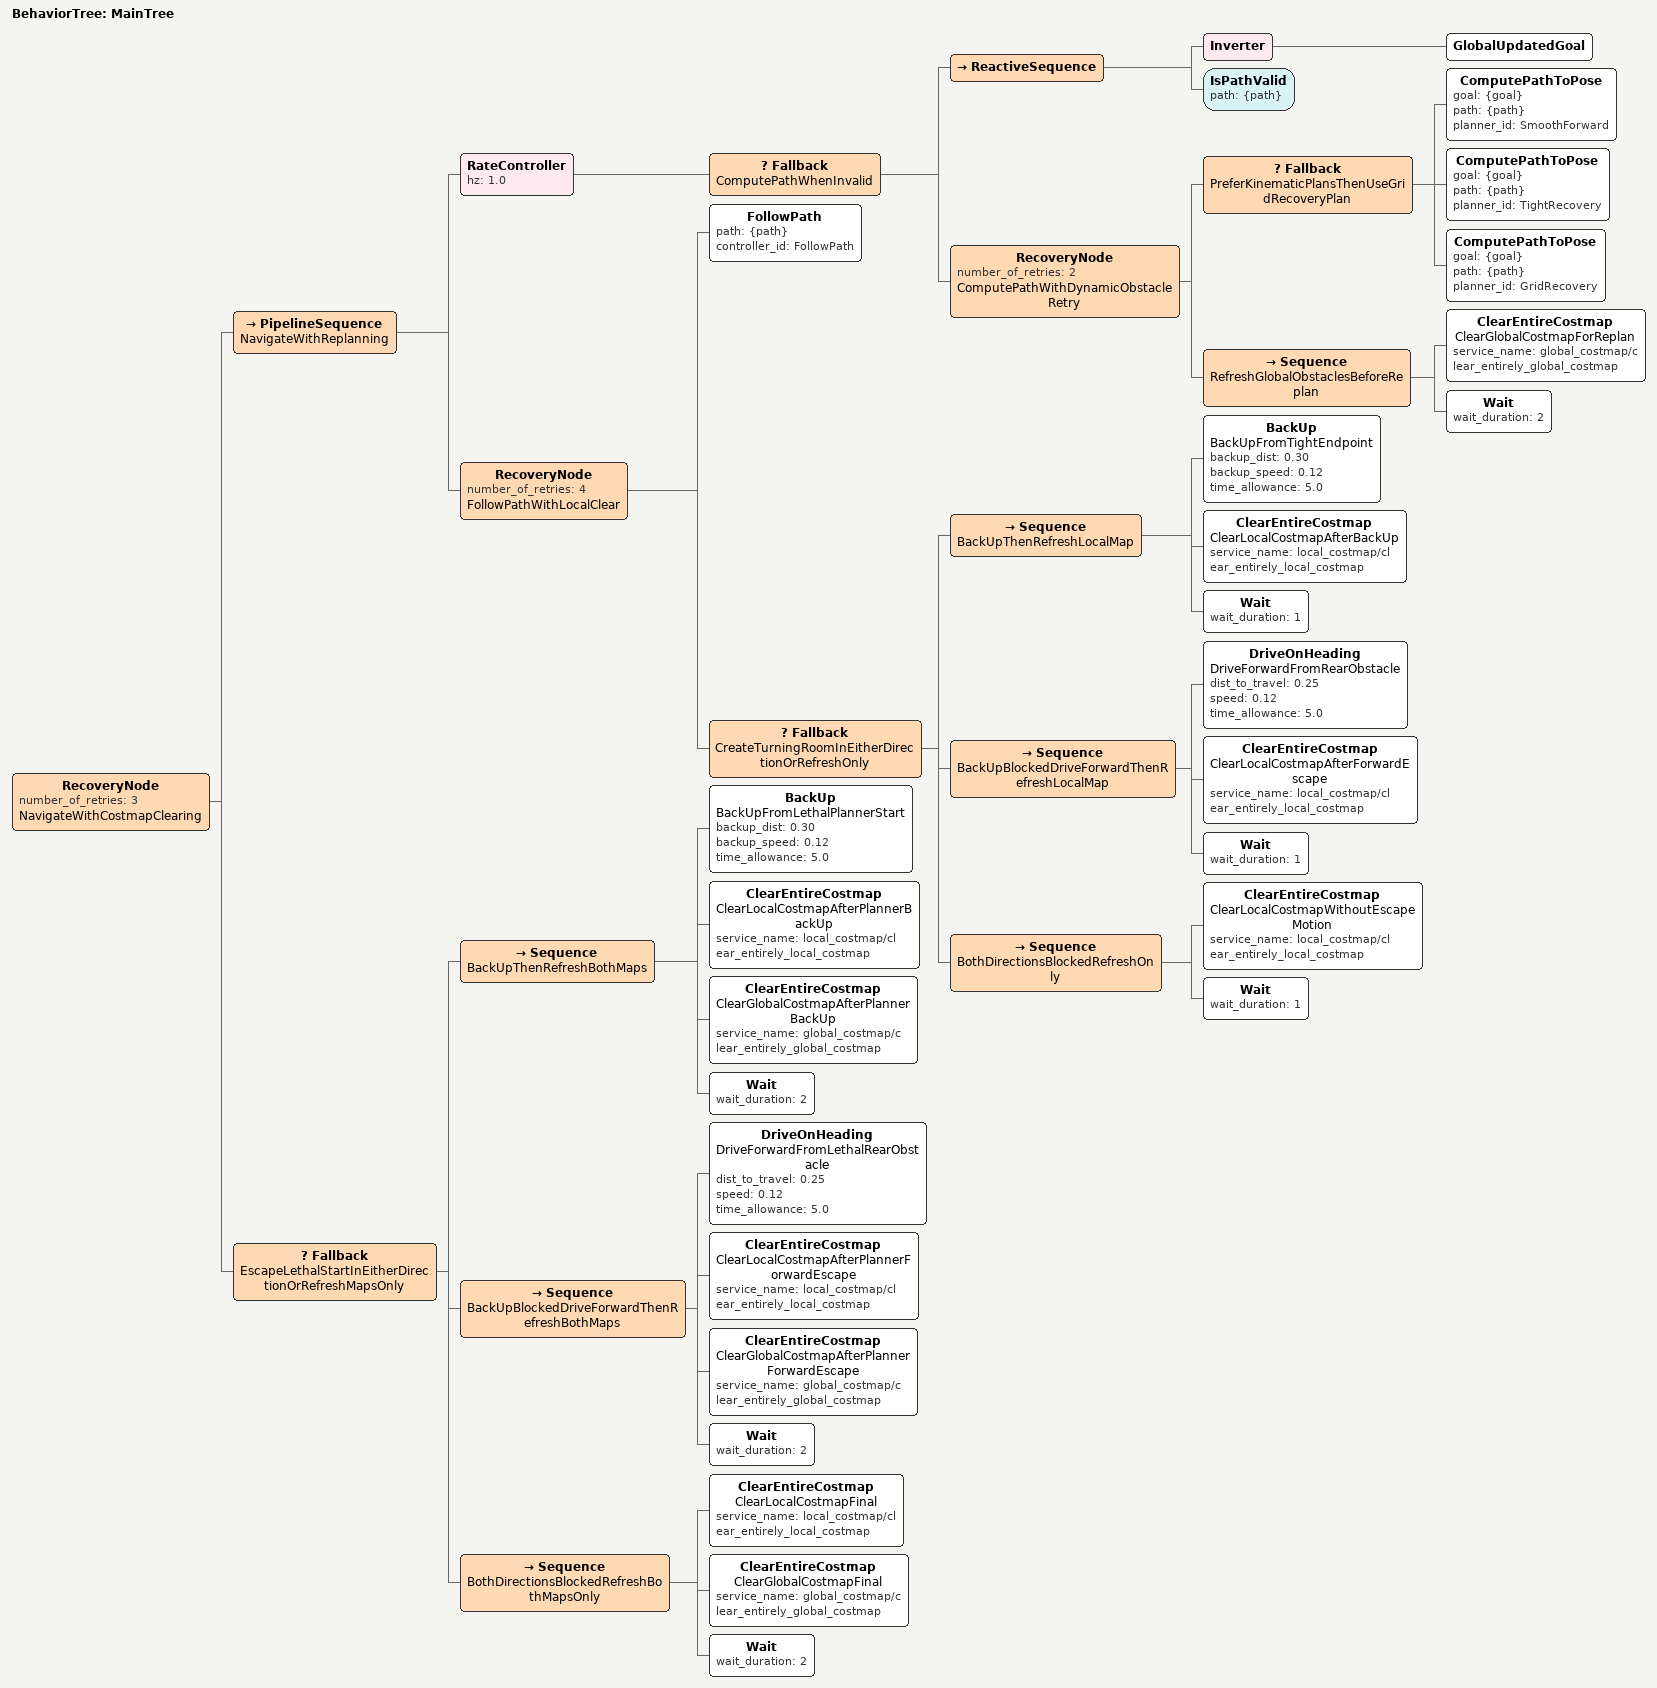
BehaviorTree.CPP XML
<root main_tree_to_execute="MainTree">
  <BehaviorTree ID="MainTree">
    <RecoveryNode number_of_retries="3" name="NavigateWithCostmapClearing">
      <PipelineSequence name="NavigateWithReplanning">
        <RateController hz="1.0">
          <Fallback name="ComputePathWhenInvalid">
            <ReactiveSequence>
              <Inverter>
                <GlobalUpdatedGoal/>
              </Inverter>
              <IsPathValid path="{path}"/>
            </ReactiveSequence>
            <RecoveryNode number_of_retries="2" name="ComputePathWithDynamicObstacleRetry">
              <Fallback name="PreferKinematicPlansThenUseGridRecoveryPlan">
                <ComputePathToPose
                  goal="{goal}" path="{path}" planner_id="SmoothForward"/>
                <ComputePathToPose
                  goal="{goal}" path="{path}" planner_id="TightRecovery"/>
                <ComputePathToPose
                  goal="{goal}" path="{path}" planner_id="GridRecovery"/>
              </Fallback>
              <Sequence name="RefreshGlobalObstaclesBeforeReplan">
                <ClearEntireCostmap
                  name="ClearGlobalCostmapForReplan"
                  service_name="global_costmap/clear_entirely_global_costmap"/>
                <Wait wait_duration="2"/>
              </Sequence>
            </RecoveryNode>
          </Fallback>
        </RateController>
        <RecoveryNode number_of_retries="4" name="FollowPathWithLocalClear">
          <FollowPath path="{path}" controller_id="FollowPath"/>
          <Fallback name="CreateTurningRoomInEitherDirectionOrRefreshOnly">
            <Sequence name="BackUpThenRefreshLocalMap">
              <BackUp
                name="BackUpFromTightEndpoint"
                backup_dist="0.30"
                backup_speed="0.12"
                time_allowance="5.0"/>
              <ClearEntireCostmap
                name="ClearLocalCostmapAfterBackUp"
                service_name="local_costmap/clear_entirely_local_costmap"/>
              <Wait wait_duration="1"/>
            </Sequence>
            <Sequence name="BackUpBlockedDriveForwardThenRefreshLocalMap">
              <DriveOnHeading
                name="DriveForwardFromRearObstacle"
                dist_to_travel="0.25"
                speed="0.12"
                time_allowance="5.0"/>
              <ClearEntireCostmap
                name="ClearLocalCostmapAfterForwardEscape"
                service_name="local_costmap/clear_entirely_local_costmap"/>
              <Wait wait_duration="1"/>
            </Sequence>
            <Sequence name="BothDirectionsBlockedRefreshOnly">
              <ClearEntireCostmap
                name="ClearLocalCostmapWithoutEscapeMotion"
                service_name="local_costmap/clear_entirely_local_costmap"/>
              <Wait wait_duration="1"/>
            </Sequence>
          </Fallback>
        </RecoveryNode>
      </PipelineSequence>
      <Fallback name="EscapeLethalStartInEitherDirectionOrRefreshMapsOnly">
        <Sequence name="BackUpThenRefreshBothMaps">
          <BackUp
            name="BackUpFromLethalPlannerStart"
            backup_dist="0.30"
            backup_speed="0.12"
            time_allowance="5.0"/>
          <ClearEntireCostmap
            name="ClearLocalCostmapAfterPlannerBackUp"
            service_name="local_costmap/clear_entirely_local_costmap"/>
          <ClearEntireCostmap
            name="ClearGlobalCostmapAfterPlannerBackUp"
            service_name="global_costmap/clear_entirely_global_costmap"/>
          <Wait wait_duration="2"/>
        </Sequence>
        <Sequence name="BackUpBlockedDriveForwardThenRefreshBothMaps">
          <DriveOnHeading
            name="DriveForwardFromLethalRearObstacle"
            dist_to_travel="0.25"
            speed="0.12"
            time_allowance="5.0"/>
          <ClearEntireCostmap
            name="ClearLocalCostmapAfterPlannerForwardEscape"
            service_name="local_costmap/clear_entirely_local_costmap"/>
          <ClearEntireCostmap
            name="ClearGlobalCostmapAfterPlannerForwardEscape"
            service_name="global_costmap/clear_entirely_global_costmap"/>
          <Wait wait_duration="2"/>
        </Sequence>
        <Sequence name="BothDirectionsBlockedRefreshBothMapsOnly">
          <ClearEntireCostmap
            name="ClearLocalCostmapFinal"
            service_name="local_costmap/clear_entirely_local_costmap"/>
          <ClearEntireCostmap
            name="ClearGlobalCostmapFinal"
            service_name="global_costmap/clear_entirely_global_costmap"/>
          <Wait wait_duration="2"/>
        </Sequence>
      </Fallback>
    </RecoveryNode>
  </BehaviorTree>
</root>
